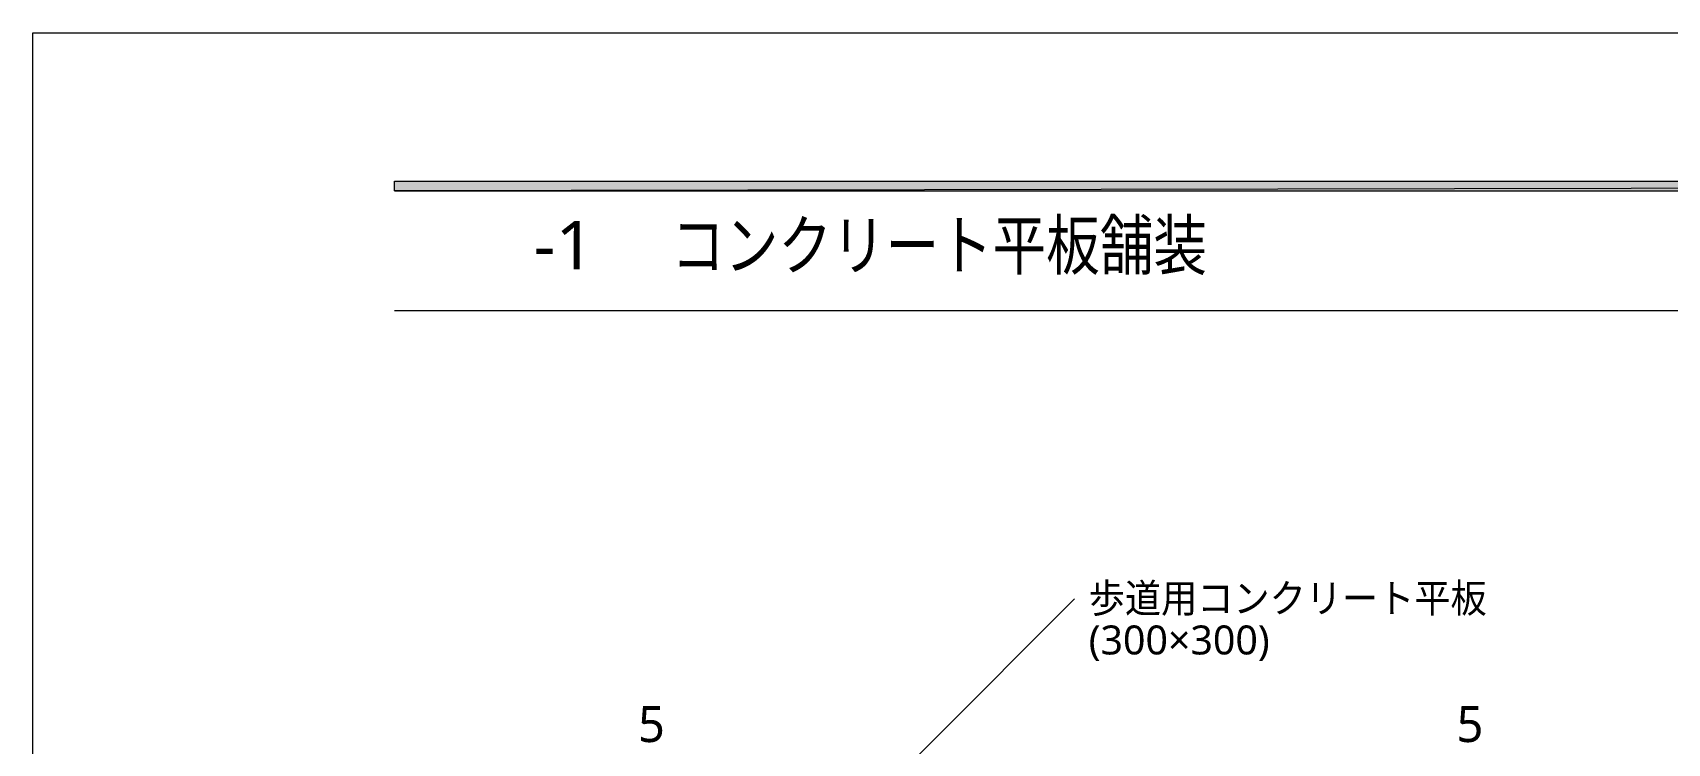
# Model space of a CAD drawing. Header units: millimetres. Extents: x 0 to 420, y 0 to 297.
# Drawn here: x 0.2 to 117.6, y 246 to 297 of the extents above; entities that cross this region are included whole.
import ezdxf
from ezdxf.enums import TextEntityAlignment as Align

# ---------------------------------------------------------------- set-up
doc = ezdxf.new("R2010")
doc.units = ezdxf.units.MM
doc.styles.add('kst32b', font='NotoSansJP-Variable.ttf')

msp = doc.modelspace()

# ---------------------------------------------------------------- hatches: boundary and pattern name
h = msp.add_hatch(color=7)
h.paths.add_polyline_path([(394.17, 285.62), (394.17, 286.32), (26.18, 285.62), (394.17, 285.62)])
h.paths.add_polyline_path([(394.17, 286.32), (26.18, 285.62), (26.18, 286.32), (394.17, 286.32)])

# ---------------------------------------------------------------- linework, layer by layer
at = {"lineweight": 13}
msp.add_lwpolyline([(0.19, 0), (0.19, 296.97), (420.16, 296.97), (420.16, 0)], close=True, dxfattribs=at)
at = {"lineweight": 0}
for points in [[(394.17, 285.62), (394.17, 286.32), (26.18, 285.62)], [(394.17, 286.32), (26.18, 285.62), (26.18, 286.32)]]:
    msp.add_lwpolyline(points, close=True, dxfattribs=at)
at = {"lineweight": 13}
for points in [[(394.17, 276.99), (26.18, 276.99)], [(75.04, 256.33), (54.53, 235.8)]]:
    msp.add_lwpolyline(points, dxfattribs=at)

# ---------------------------------------------------------------- texts
at = {"style": 'kst32b'}
for s, height, p, p2 in [('-1', 3.491, (36.17, 279.97), (40.54, 279.97)), ('コンクリート平板舗装', 3.491, (46.06, 279.97), (84.54, 279.97)), ('歩道用コンクリート平板', 2.0791, (76.05, 255.33), (104.64, 255.33)), ('(300×300)', 2.079, (76.05, 252.33), (89.05, 252.33))]:
    msp.add_text(s, height=height, dxfattribs=at).set_placement(p, p2, align=Align.FIT)
for p in [(43.67, 246.04), (102.47, 246.04)]:
    msp.add_text('5', height=2.6, dxfattribs=at).set_placement(p)

doc.saveas('drawing.dxf')
